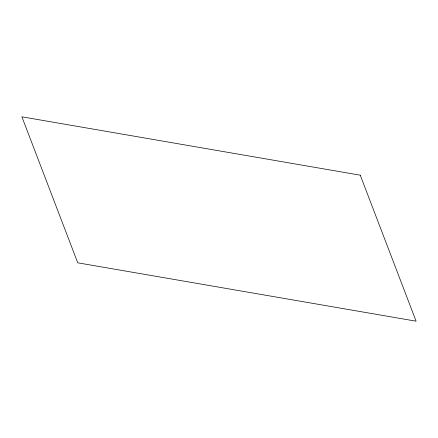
<?xml version="1.0" encoding="UTF-8"?>
<svg xmlns="http://www.w3.org/2000/svg" width="438" height="438" viewBox="0 0 438 438"><rect width="100%" height="100%" fill="white"/><g stroke="black" fill="none" stroke-linecap="round" stroke-linejoin="round"><path stroke-width="0.66" d="M360.26 175.184L21.9 116.809L77.74 262.816L416.1 321.191L360.26 175.184"/></g></svg>
